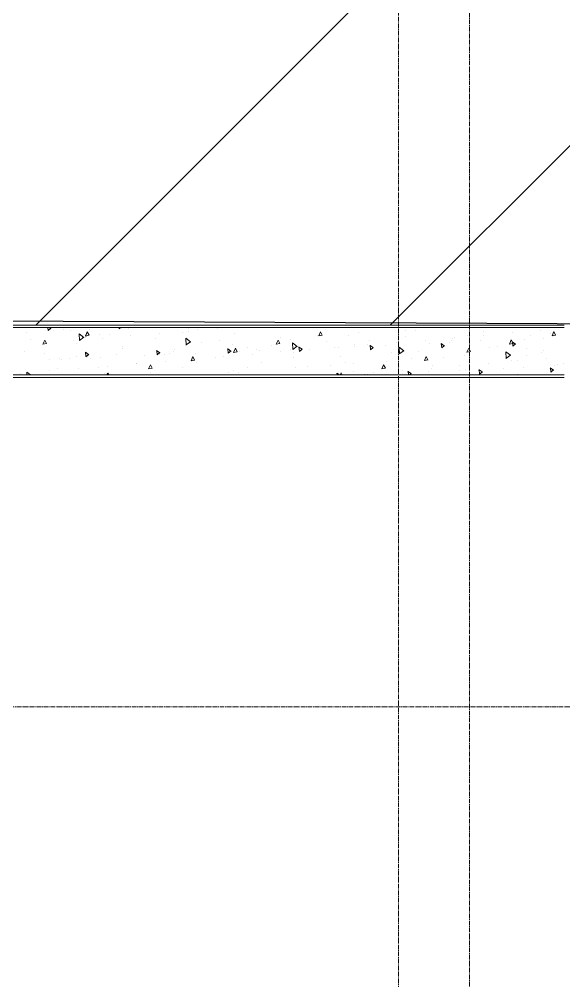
# Model space of a CAD drawing. Header units: millimetres. Extents: x 470010 to 1231400, y -134005 to 421770.
# Drawn here: x 810923 to 813220, y 142858 to 146914 of the extents above; entities that cross this region are included whole.
import ezdxf
from ezdxf.enums import TextEntityAlignment as Align

# ---------------------------------------------------------------- set-up
doc = ezdxf.new("R2010")
doc.units = ezdxf.units.MM
doc.linetypes.add('CENTER2', pattern=[28.575, 19.05, -3.175, 3.175, -3.175])
doc.layers.get('Defpoints').update_dxf_attribs({"color": 140})
for name, color, linetype, lineweight in [('АР_Стены ПЕНОблок', 52, 'Continuous', 20), ('АР_Тонкая', 254, 'Continuous', 5), ('АР_Штриховка', 8, 'Continuous', 0)]:
    doc.layers.add(name, color=color, linetype=linetype, lineweight=lineweight)
doc.layers.add('РД_Оси_100', color=7, linetype='Continuous', lineweight=0, true_color=0x525252)
doc.styles.add('style1', font='ARIALN.TTF')

# ---------------------------------------------------------------- blocks, each defined once
blk = doc.blocks.new('СОШ_2200_АР_ОСИ_М100_28.05.24')
at = {"layer": 'РД_Оси_100', "color": 251, "linetype": 'CENTER2', "true_color": 0x636466}
blk.add_line((-5954.958, 21300), (29555, 21300), dxfattribs=at)
for points in [[(5849.555, 139938.679), (6000, 139538.679), (6000, -6194.559)], [(6300, -6195.83), (6300, 139538.679), (6450, 139938.679)]]:
    blk.add_lwpolyline(points, dxfattribs=at)
blk = doc.blocks.new('A$C9108343f')
blk.add_lwpolyline([(160804.1, 248479.5), (162964.1, 248479.5), (162964.1, 249379.5), (167604.1, 249379.5), (167604.1, 249579.5), (186123.5, 249579.5), (186024.6, 244500.4), (148704.1, 244484.5), (148664.7, 245989.5), (140924.1, 246026), (140881.3, 249704.6), (148704.1, 249669.5), (148714.1, 259259.5)])
at = {"layer": 'АР_Стены ПЕНОблок', "color": 18, "linetype": 'Continuous', "lineweight": 20, "true_color": 0x000000}
for p, q in [((147504.1, 245979.5), (140924.1, 245979.5)), ((140924.1, 245779.5), (147504.1, 245779.5))]:
    blk.add_line(p, q, dxfattribs=at)
at = {"layer": 'АР_Тонкая', "color": 18, "linetype": 'Continuous', "lineweight": 0, "true_color": 0x000000}
for p, q in [((147504.1, 245989.5), (140924.1, 245989.5)), ((140924.1, 245979.5), (147504.1, 245979.5)), ((147504.1, 245779.5), (140924.1, 245779.5)), ((140924.1, 245769.5), (147504.1, 245769.5))]:
    blk.add_line(p, q, dxfattribs=at)
at = {"layer": 'АР_Штриховка', "color": 18, "linetype": 'Continuous', "lineweight": 0, "true_color": 0x000000}
for p, q in [((145233.9, 245958.3), (145233.9, 245958.3)), ((145326.1, 245967), (145325, 245979.5)), ((145326.1, 245967), (145337.8, 245976.8)), ((145326.4, 245971.7), (145326.4, 245971.7)), ((145337.3, 245976.1), (145332.4, 245979.5)), ((145349.1, 245965.6), (145349.1, 245965.6)), ((145390, 245973.1), (145390, 245973.1)), ((145420.4, 245966.4), (145420.4, 245966.4)), ((145477, 245938.2), (145458, 245953.3)), ((145458.7, 245924.9), (145458.1, 245953.4)), ((145484, 245944), (145491.7, 245961.5)), ((145484, 245944), (145499, 245946.9)), ((145499, 245946.9), (145491.8, 245961.4)), ((145502.9, 245970), (145502.9, 245970)), ((145545.1, 245950.5), (145545.1, 245950.5)), ((145584.5, 245951.4), (145584.5, 245951.4)), ((145626.2, 245974.4), (145625.8, 245979.5)), ((145626.2, 245974.4), (145632.3, 245979.5)), ((145634.3, 245975.8), (145634.3, 245975.8)), ((145663.5, 245978.9), (145663.8, 245979.5)), ((145663.5, 245978.9), (145666.8, 245979.5)), ((145675.6, 245944.5), (145675.6, 245944.5)), ((145797.7, 245954.8), (145797.7, 245954.8)), ((145895.2, 245958.4), (145895.2, 245958.4)), ((145916.7, 245977.1), (145916.7, 245977.1)), ((145919.4, 245964.6), (145919.4, 245964.6)), ((145957.2, 245972.2), (145957.2, 245972.2)), ((146041.5, 245974.9), (146041.5, 245974.9)), ((146111.1, 245955.3), (146111.1, 245955.3)), ((146462.9, 245944.9), (146462.9, 245944.9)), ((146468.1, 245944.6), (146475.9, 245962)), ((146468.2, 245944.5), (146483.1, 245947.4)), ((146483.1, 245947.4), (146475.9, 245961.9)), ((146591.7, 245947.7), (146591.7, 245947.7)), ((146637.7, 245959.3), (146637.7, 245959.3)), ((146647.7, 245979.5), (146647.7, 245979.5)), ((146647.7, 245979.4), (146648.2, 245979.5)), ((146832.8, 245942.1), (146832.8, 245942.1)), ((146835.4, 245967.8), (146835.4, 245967.8)), ((146875, 245966.6), (146875, 245966.6)), ((147093.7, 245945.4), (147093.7, 245945.4)), ((147161.9, 245946.7), (147161.9, 245946.7)), ((147164.4, 245963.3), (147164.4, 245963.3)), ((147284, 245957), (147284, 245957)), ((147359.4, 245946.1), (147359.4, 245946.1)), ((147405.7, 245966.8), (147405.7, 245966.8)), ((147443.9, 245953.4), (147443.9, 245953.4)), ((147452.3, 245945.1), (147460, 245962.5)), ((147452.3, 245945), (147467.3, 245947.9)), ((147467.3, 245947.9), (147460, 245962.4)), ((145252.8, 245930.2), (145252.8, 245930.2)), ((145304.5, 245909.2), (145312.2, 245926.6)), ((145304.5, 245909.1), (145319.5, 245912)), ((145310.1, 245914.7), (145310.1, 245914.7)), ((145319.5, 245912), (145312.2, 245926.5)), ((145431.8, 245924.5), (145431.8, 245924.5)), ((145447.6, 245911.1), (145447.6, 245911.1)), ((145458.4, 245925), (145476.8, 245938.5)), ((145483.1, 245936.7), (145483.1, 245936.7)), ((145553.9, 245934.8), (145553.9, 245934.8)), ((145638.6, 245901.5), (145638.6, 245901.5)), ((145779.5, 245934.2), (145779.5, 245934.2)), ((145926.9, 245919.3), (145907.9, 245934.4)), ((145908.6, 245905.9), (145908, 245934.5)), ((145908.3, 245906.1), (145926.7, 245919.6)), ((145974.3, 245915.1), (145974.3, 245915.1)), ((146050.7, 245923.2), (146050.7, 245923.2)), ((146104.1, 245907.7), (146104.1, 245907.7)), ((146269.4, 245902.1), (146269.4, 245902.1)), ((146288.6, 245909.7), (146296.4, 245927.1)), ((146288.6, 245909.6), (146303.6, 245912.5)), ((146303.6, 245912.5), (146296.4, 245927)), ((146306.1, 245938.1), (146306.1, 245938.1)), ((146347.9, 245927.7), (146347.9, 245927.7)), ((146376.8, 245900.4), (146357.8, 245915.4)), ((146358.5, 245887), (146357.9, 245915.6)), ((146500.9, 245919.1), (146500.9, 245919.1)), ((146619.6, 245910), (146619.6, 245910)), ((146674.3, 245906.6), (146674.3, 245906.6)), ((146681.6, 245923.7), (146681.6, 245923.7)), ((146697.8, 245895.5), (146684.5, 245904.6)), ((146686.6, 245886.4), (146684.9, 245905.3)), ((146748.8, 245905.5), (146748.8, 245905.5)), ((146796.4, 245916.9), (146796.4, 245916.9)), ((146918.1, 245926.7), (146918.1, 245926.7)), ((146935.4, 245913.7), (146935.4, 245913.7)), ((146997.9, 245902.8), (146984.6, 245912)), ((146986.7, 245893.7), (146985, 245912.7)), ((146986.7, 245893.7), (146998.4, 245903.5)), ((147017.8, 245917.3), (147017.8, 245917.3)), ((147027.5, 245923), (147027.5, 245923)), ((147031.8, 245931.7), (147031.8, 245931.7)), ((147040.2, 245937), (147040.2, 245937)), ((147149.3, 245923), (147149.3, 245923)), ((147222, 245901.3), (147222, 245901.3)), ((147272.8, 245910.2), (147280.5, 245927.6)), ((147272.8, 245910.1), (147287.7, 245913)), ((147287.7, 245913), (147280.5, 245927.5)), ((147298, 245910.2), (147284.7, 245919.4)), ((147286.8, 245901.1), (147285.2, 245920.1)), ((147286.8, 245901.1), (147298.5, 245910.9)), ((147335.8, 245931.1), (147335.8, 245931.1)), ((147418.3, 245934.7), (147418.3, 245934.7)), ((145226.4, 245879.8), (145226.4, 245879.8)), ((145310.5, 245868.2), (145310.5, 245868.2)), ((145497.3, 245866), (145484, 245875.1)), ((145486.1, 245856.9), (145484.5, 245875.8)), ((145486.1, 245856.8), (145497.8, 245866.6)), ((145616.5, 245867.6), (145616.5, 245867.6)), ((145642.1, 245889.4), (145642.1, 245889.4)), ((145734.1, 245861.2), (145734.1, 245861.2)), ((145797.5, 245873.3), (145784.1, 245882.5)), ((145786.2, 245864.2), (145784.6, 245883.2)), ((145786.3, 245864.2), (145797.9, 245874)), ((145795.3, 245866.6), (145795.3, 245866.6)), ((145816.5, 245864.8), (145816.5, 245864.8)), ((145837.1, 245872.2), (145837.1, 245872.2)), ((145857.3, 245880.4), (145857.3, 245880.4)), ((145860.3, 245887.6), (145860.3, 245887.6)), ((145948, 245870.5), (145948, 245870.5)), ((146097.6, 245880.7), (146084.2, 245889.9)), ((146086.4, 245871.6), (146084.7, 245890.6)), ((146086.4, 245871.6), (146098, 245881.4)), ((146109.1, 245874.8), (146116.8, 245892.2)), ((146109.1, 245874.7), (146124.1, 245877.6)), ((146124.1, 245877.6), (146116.9, 245892.1)), ((146134.5, 245878.7), (146134.5, 245878.7)), ((146168.7, 245893.4), (146168.7, 245893.4)), ((146186.7, 245866.5), (146186.7, 245866.5)), ((146207.5, 245888.3), (146207.5, 245888.3)), ((146217, 245882.3), (146217, 245882.3)), ((146308.8, 245876.8), (146308.8, 245876.8)), ((146348.4, 245888), (146348.4, 245888)), ((146358.2, 245887.1), (146376.6, 245900.6)), ((146363.7, 245876.2), (146363.7, 245876.2)), ((146397.7, 245888.1), (146384.3, 245897.3)), ((146386.5, 245879), (146384.8, 245898)), ((146386.5, 245879), (146398.2, 245888.8)), ((146430.5, 245886.6), (146430.5, 245886.6)), ((146534.9, 245896.2), (146534.9, 245896.2)), ((146552.6, 245896.9), (146552.6, 245896.9)), ((146617.4, 245899.8), (146617.4, 245899.8)), ((146686.6, 245886.3), (146698.3, 245896.1)), ((146695.3, 245897.3), (146695.3, 245897.3)), ((146775.1, 245874.8), (146775.1, 245874.8)), ((146826.7, 245881.5), (146807.7, 245896.5)), ((146808.4, 245868.1), (146807.8, 245896.7)), ((146808.1, 245868.2), (146826.5, 245881.7)), ((146890.4, 245880.1), (146890.4, 245880.1)), ((147085.1, 245861), (147085.1, 245861)), ((147093.2, 245875.3), (147101, 245892.7)), ((147093.3, 245875.2), (147108.2, 245878.2)), ((147108.2, 245878.1), (147101, 245892.6)), ((147102.8, 245869.8), (147102.8, 245869.8)), ((147187.2, 245896.5), (147187.2, 245896.5)), ((147276.6, 245862.5), (147257.6, 245877.6)), ((147258.3, 245849.2), (147257.7, 245877.8)), ((147258, 245849.3), (147276.4, 245862.8)), ((147344, 245861.6), (147344, 245861.6)), ((147346.6, 245889.8), (147346.6, 245889.8)), ((147406, 245875.3), (147406, 245875.3)), ((147417, 245884.1), (147417, 245884.1)), ((145333.6, 245843.7), (145333.6, 245843.7)), ((145372.7, 245847.5), (145372.7, 245847.5)), ((145383.2, 245844.9), (145383.2, 245844.9)), ((145416.1, 245847.3), (145416.1, 245847.3)), ((145445.1, 245858.7), (145445.1, 245858.7)), ((145505.2, 245849.2), (145505.2, 245849.2)), ((145547.6, 245853.1), (145547.6, 245853.1)), ((145699.2, 245826.4), (145699.2, 245826.4)), ((145699.7, 245827.4), (145699.7, 245827.4)), ((145750.1, 245805), (145757.8, 245822.4)), ((145765, 245807.8), (145757.8, 245822.3)), ((145821.3, 245836.7), (145821.3, 245836.7)), ((145929.6, 245839.9), (145937.3, 245857.3)), ((145929.6, 245839.8), (145944.6, 245842.7)), ((145944.6, 245842.7), (145937.3, 245857.2)), ((145943, 245846.5), (145943, 245846.5)), ((145950.8, 245831.4), (145950.8, 245831.4)), ((146031.9, 245853.1), (146031.9, 245853.1)), ((146065, 245856.8), (146065, 245856.8)), ((146226.3, 245831.4), (146226.3, 245831.4)), ((146362.9, 245853.1), (146362.9, 245853.1)), ((146558.5, 245857.1), (146558.5, 245857.1)), ((146581.7, 245831.9), (146581.7, 245831.9)), ((146615.2, 245829.7), (146615.2, 245829.7)), ((146734.2, 245805.5), (146741.9, 245822.9)), ((146749.2, 245808.4), (146742, 245822.9)), ((146752.9, 245835.4), (146752.9, 245835.4)), ((146859, 245849.7), (146859, 245849.7)), ((146913.7, 245840.4), (146921.5, 245857.8)), ((146913.7, 245840.4), (146928.7, 245843.3)), ((146928.7, 245843.3), (146921.5, 245857.7)), ((146931.8, 245839.9), (146931.8, 245839.9)), ((146993.8, 245853.6), (146993.8, 245853.6)), ((147185.5, 245828.6), (147185.5, 245828.6)), ((147279.6, 245839.3), (147279.6, 245839.3)), ((147307.6, 245838.9), (147307.6, 245838.9)), ((147429.3, 245848.7), (147429.3, 245848.7)), ((147474.6, 245822.1), (147474.6, 245822.1)), ((147499.5, 245826.4), (147499.5, 245826.4)), ((145211.6, 245786.3), (145211.6, 245786.3)), ((145251.5, 245779.5), (145236.6, 245791.3)), ((145236.9, 245779.5), (145236.7, 245791.5)), ((145333.7, 245796.6), (145333.7, 245796.6)), ((145368.1, 245806.3), (145368.1, 245806.3)), ((145455.4, 245806.4), (145455.4, 245806.4)), ((145538.6, 245809.7), (145538.6, 245809.7)), ((145562.8, 245787.2), (145562.8, 245787.2)), ((145574.7, 245779.5), (145578.3, 245787.5)), ((145577.5, 245816.7), (145577.5, 245816.7)), ((145582.2, 245779.5), (145578.3, 245787.4)), ((145750.1, 245804.9), (145765, 245807.8)), ((145757.4, 245788.5), (145757.4, 245788.5)), ((145894.7, 245810.2), (145894.7, 245810.2)), ((146089.5, 245791.1), (146089.5, 245791.1)), ((146107.5, 245796.5), (146107.5, 245796.5)), ((146127.7, 245789.6), (146127.7, 245789.6)), ((146169.5, 245810.2), (146169.5, 245810.2)), ((146244.6, 245779.5), (146244.3, 245779.7)), ((146244.8, 245779.5), (146244.7, 245780.4)), ((146371.5, 245809.6), (146371.5, 245809.6)), ((146421.3, 245814.2), (146421.3, 245814.2)), ((146519.7, 245818.2), (146519.7, 245818.2)), ((146555.4, 245779.5), (146544.4, 245787.1)), ((146545.6, 245779.5), (146544.8, 245787.8)), ((146558.6, 245779.5), (146562.4, 245788)), ((146566.7, 245779.5), (146562.4, 245788)), ((146616.1, 245795.1), (146616.1, 245795.1)), ((146662.1, 245782.8), (146662.1, 245782.8)), ((146675.2, 245783), (146675.2, 245783)), ((146697.9, 245788.5), (146697.9, 245788.5)), ((146734.2, 245805.5), (146749.2, 245808.4)), ((146820, 245798.8), (146820, 245798.8)), ((146857.8, 245785.3), (146844.5, 245794.5)), ((146846.3, 245779.5), (146844.9, 245795.2)), ((146848.6, 245790.9), (146848.6, 245790.9)), ((146850.6, 245779.5), (146858.3, 245786)), ((146931.1, 245794.5), (146931.1, 245794.5)), ((146941.7, 245808.6), (146941.7, 245808.6)), ((146948, 245818.2), (146948, 245818.2)), ((147062.5, 245800.3), (147062.5, 245800.3)), ((147063.8, 245818.9), (147063.8, 245818.9)), ((147087.3, 245804.7), (147087.3, 245804.7)), ((147142.7, 245799.1), (147142.7, 245799.1)), ((147157.9, 245792.7), (147144.6, 245801.8)), ((147146.7, 245783.6), (147145.1, 245802.5)), ((147146.7, 245783.5), (147158.4, 245793.3)), ((147249, 245808.4), (147249, 245808.4)), ((147306, 245783.5), (147306, 245783.5)), ((147331.5, 245812), (147331.5, 245812)), ((147458, 245800), (147444.7, 245809.2)), ((147446.8, 245790.9), (147445.2, 245809.9)), ((147446.8, 245790.9), (147458.5, 245800.7)), ((147462.9, 245817.8), (147462.9, 245817.8))]:
    blk.add_line(p, q, dxfattribs=at)
at = {"layer": 'РД_Оси_100'}
blk.add_blockref('СОШ_2200_АР_ОСИ_М100_28.05.24', (140804.1, 223079.5), dxfattribs=at)
at = {"layer": 'Defpoints', "color": 18, "true_color": 0x000000, "style": 'style1'}
for p in [(143949.3, 316089.1), (143975, 281639.5), (143890.4, 273244.7), (143840, 264276.8), (143967.8, 254892.4), (12252, 104178.1), (12382.6, 96023.1)]:
    blk.add_attdef('АР-ПОМЕЩЕНИЕ:НАИМЕНОВАНИЕ', text='', height=100, dxfattribs=at).set_placement(p, align=Align.MIDDLE)
at = {"layer": 'Defpoints', "color": 18, "true_color": 0x000000, "style": 'style1', "flags": 8}
for p in [(143951.3, 279099.1), (143848.3, 269251.1), (143875.3, 260094.2), (144049.7, 250824.7), (163419.3, 238153.4), (155897.5, 237966), (183037.2, 237966), (143342.9, 237876.2)]:
    blk.add_attdef('АР-ПОМЕЩЕНИЕ:НАИМЕНОВАНИЕ', text='', height=100, dxfattribs=at).set_placement(p, align=Align.MIDDLE)

msp = doc.modelspace()

# ---------------------------------------------------------------- hatches: boundary and pattern name
h = msp.add_hatch()
h.set_pattern_fill('ANSI31', color=3, scale=333)
h.paths.add_polyline_path([(817822.706, 156413.251), (817822.706, 156633.251), (818712.706, 156633.251), (818712.706, 157213.251), (818712.706, 158463.251), (818712.706, 158793.251), (818142.704, 158793.251), (818142.704, 158993.251), (818142.704, 159018.251), (818142.708, 160493.251), (818142.709, 160913.252), (818142.71, 161403.25), (817492.706, 161403.25), (815492.706, 161403.25), (815152.698, 161403.25), (815152.705, 158893.25), (814432.706, 158893.25), (814432.706, 158113.25), (814432.706, 157813.251), (814432.706, 154913.25), (814432.706, 154413.251), (814432.706, 153513.25), (814432.706, 149823.25), (814432.706, 149520.89), (814422.706, 149510.89), (814422.706, 149303.25), (813222.703, 149303.25), (813222.703, 149523.25), (807026.355, 149523.251), (806792.706, 149289.602), (806792.706, 149514.108), (806642.706, 149364.108), (806642.706, 149303.251), (806642.706, 148813.25), (806638.097, 146163.251), (806642.706, 146163.251), (806642.706, 145623.251), (806792.706, 145623.251), (813222.706, 145623.251), (813222.706, 145903.251), (814423.268, 145903.251), (814423.268, 145582.591), (814422.706, 145582.028), (814422.706, 145403.251), (814422.706, 144123.251), (815822.706, 144123.251), (818721.706, 144123.251), (818722.706, 144123.251), (819622.706, 144123.251), (823122.706, 144123.251), (824322.706, 144123.251), (825522.706, 144123.251), (826422.706, 144123.251), (827422.706, 144123.251), (830322.706, 144123.251), (832443.315, 144123.251), (832443.315, 144413.251), (833322.706, 144413.251), (834245.277, 144413.251), (834222.706, 144390.68), (834222.706, 144123.251), (835122.706, 144123.251), (838022.706, 144123.251), (844022.706, 144123.251), (846922.706, 144123.251), (851466.776, 144123.251), (851472.706, 144129.18), (851472.706, 144563.251), (851762.706, 144563.251), (851762.706, 146914.25), (851762.706, 148713.251), (851472.706, 148713.251), (850377.706, 148713.251), (850377.706, 149213.251), (849177.706, 149213.251), (849177.706, 148713.251), (848277.706, 148713.251), (848277.706, 149213.251), (847077.706, 149213.251), (847077.706, 148713.251), (846177.706, 148713.251), (846177.706, 149213.251), (842877.706, 149213.251), (842877.706, 148713.251), (841977.706, 148713.251), (841977.706, 149213.251), (840777.706, 149213.251), (840777.706, 148713.251), (839877.706, 148713.251), (839877.706, 149213.251), (838677.706, 149213.251), (838677.706, 148713.251), (837777.706, 148713.251), (837777.706, 149213.251), (834477.706, 149213.251), (834477.706, 148713.251), (834222.706, 148713.251), (833322.706, 148713.251), (833322.706, 149213.251), (826722.706, 149213.251), (826722.706, 148993.251), (826872.706, 148993.251), (826872.706, 148843.251), (826664.184, 148843.251), (826522.706, 148701.772), (826522.706, 148233.25), (826524.424, 148233.25), (826524.424, 148113.25), (824942.706, 148113.251), (824822.706, 148113.251), (819922.706, 148113.251), (817822.706, 148113.251), (817822.706, 148313.251), (817822.706, 150513.251), (817822.706, 150713.251), (817822.706, 152013.251)])
h.paths.add_polyline_path([(816578.934, 147228.245), (816578.934, 146828.245), (815578.934, 146828.245), (815578.934, 147228.245)], flags=16)
h.paths.add_polyline_path([(828437.705, 148234.002), (827887.705, 148233.761), (827887.758, 148113.761), (828437.758, 148114.002)], flags=0)
h.paths.add_polyline_path([(826922.706, 149014.057), (827042.706, 149014.057), (827042.706, 148233.391), (827067.653, 148233.402), (827642.706, 148233.654), (827742.706, 148233.697), (827742.706, 149014.057), (827862.706, 149014.057), (827862.706, 148233.75), (828462.705, 148234.013), (828562.706, 148234.057), (828562.706, 149013.251), (828682.706, 149013.251), (828682.706, 148114.109), (828462.759, 148114.013), (828462.758, 148114.013), (827862.758, 148113.75), (827862.706, 148113.75), (827642.758, 148113.654), (827042.759, 148113.391), (827042.706, 148113.391), (826722.759, 148113.25), (826722.706, 148233.25), (826922.706, 148233.338)], flags=16)
h.paths.add_polyline_path([(827642.653, 148233.654), (827642.706, 148233.654), (827642.758, 148113.654), (827617.706, 148113.643), (827617.653, 148233.643)], flags=0)
h.paths.add_polyline_path([(818060.384, 156364.651), (818446.674, 156364.651), (818446.674, 156665.265), (818060.384, 156665.265)], flags=25)

# ---------------------------------------------------------------- linework, layer by layer
msp.add_lwpolyline([(826522.706, 148113.25), (828682.706, 148113.25), (828682.706, 149013.251), (833322.706, 149013.251), (833322.706, 149213.251), (851842.142, 149213.251), (851743.238, 144134.142), (814422.706, 144118.251), (814383.268, 145623.251), (806642.706, 145659.752), (806599.923, 149338.31), (814422.706, 149303.25), (814432.706, 158893.25)])
at = {"layer": 'АР_Стены ПЕНОблок', "color": 18, "linetype": 'Continuous', "lineweight": 20, "true_color": 0x000000}
for p, q in [((813222.706, 145613.251), (806642.706, 145613.251)), ((806642.706, 145413.251), (813222.706, 145413.251))]:
    msp.add_line(p, q, dxfattribs=at)
at = {"layer": 'АР_Тонкая', "color": 18, "linetype": 'Continuous', "lineweight": 0, "true_color": 0x000000}
for p, q in [((813222.706, 145623.251), (806642.706, 145623.251)), ((806642.706, 145613.251), (813222.706, 145613.251)), ((813222.706, 145413.251), (806642.706, 145413.251)), ((806642.706, 145403.251), (813222.706, 145403.251))]:
    msp.add_line(p, q, dxfattribs=at)
at = {"layer": 'АР_Штриховка', "color": 18, "linetype": 'Continuous', "lineweight": 0, "true_color": 0x000000}
for p, q in [((811044.729, 145600.785), (811043.639, 145613.251)), ((811044.736, 145600.777), (811056.41, 145610.573)), ((811055.939, 145609.887), (811051.054, 145613.251)), ((811195.619, 145571.975), (811176.578, 145587.047)), ((811177.286, 145558.627), (811176.696, 145587.196)), ((811202.609, 145577.808), (811210.357, 145595.211)), ((811217.586, 145580.628), (811210.375, 145595.123)), ((811344.842, 145608.161), (811344.397, 145613.251)), ((811344.849, 145608.154), (811350.923, 145613.251)), ((811382.129, 145612.703), (811382.373, 145613.251)), ((811382.16, 145612.621), (811385.4, 145613.251)), ((812186.749, 145578.342), (812194.497, 145595.745)), ((812201.726, 145581.163), (812194.514, 145595.658)), ((812366.269, 145613.237), (812366.275, 145613.251)), ((812366.3, 145613.155), (812366.79, 145613.251)), ((813170.889, 145578.877), (813178.637, 145596.28)), ((813185.866, 145581.697), (813178.654, 145596.192)), ((811023.089, 145542.913), (811030.837, 145560.316)), ((811023.12, 145542.83), (811038.08, 145545.738)), ((811038.066, 145545.733), (811030.855, 145560.228)), ((811176.979, 145558.738), (811195.43, 145572.234)), ((811202.64, 145577.726), (811217.6, 145580.633)), ((811645.526, 145553.054), (811626.485, 145568.127)), ((811627.194, 145539.707), (811626.603, 145568.276)), ((811626.885, 145539.818), (811645.336, 145553.314)), ((812007.229, 145543.447), (812014.977, 145560.85)), ((812007.26, 145543.365), (812022.22, 145546.273)), ((812022.206, 145546.267), (812014.994, 145560.763)), ((812095.433, 145534.134), (812076.392, 145549.207)), ((812077.101, 145520.787), (812076.51, 145549.356)), ((812186.78, 145578.26), (812201.74, 145581.168)), ((812716.519, 145536.589), (812703.184, 145545.77)), ((812705.313, 145527.491), (812703.653, 145546.469)), ((812991.369, 145543.981), (812999.117, 145561.384)), ((812991.399, 145543.9), (813006.359, 145546.807)), ((813006.346, 145546.802), (812999.134, 145561.297)), ((813016.631, 145543.964), (813003.297, 145553.146)), ((813005.426, 145534.868), (813003.766, 145553.845)), ((813170.919, 145578.795), (813185.879, 145581.703)), ((811215.957, 145499.71), (811202.622, 145508.891)), ((811204.748, 145490.608), (811203.087, 145509.586)), ((811516.069, 145507.086), (811502.734, 145516.267)), ((811504.861, 145497.985), (811503.2, 145516.962)), ((811504.867, 145497.977), (811516.542, 145507.773)), ((811816.182, 145514.461), (811802.847, 145523.643)), ((811804.974, 145505.361), (811803.314, 145524.339)), ((811804.981, 145505.353), (811816.655, 145515.15)), ((811827.709, 145508.552), (811835.457, 145525.955)), ((811827.74, 145508.47), (811842.7, 145511.378)), ((811842.686, 145511.372), (811835.474, 145525.867)), ((812076.792, 145520.898), (812095.243, 145534.395)), ((812116.294, 145521.837), (812102.959, 145531.019)), ((812105.087, 145512.738), (812103.427, 145531.716)), ((812105.094, 145512.73), (812116.768, 145522.526)), ((812416.407, 145529.213), (812403.072, 145538.394)), ((812405.2, 145520.115), (812403.54, 145539.092)), ((812405.207, 145520.107), (812416.881, 145529.903)), ((812545.34, 145515.214), (812526.299, 145530.287)), ((812527.008, 145501.868), (812526.417, 145530.436)), ((812526.698, 145501.979), (812545.149, 145515.475)), ((812705.32, 145527.483), (812716.994, 145537.279)), ((812811.849, 145509.086), (812819.597, 145526.489)), ((812811.879, 145509.004), (812826.839, 145511.912)), ((812826.826, 145511.907), (812819.614, 145526.402)), ((812995.247, 145496.294), (812976.205, 145511.366)), ((812976.915, 145482.948), (812976.324, 145511.516)), ((813005.433, 145534.86), (813017.107, 145544.656)), ((811204.754, 145490.6), (811216.429, 145500.396)), ((811648.189, 145473.657), (811655.937, 145491.06)), ((811648.22, 145473.575), (811663.18, 145476.483)), ((811663.166, 145476.477), (811655.955, 145490.972)), ((812632.329, 145474.191), (812640.077, 145491.594)), ((812632.359, 145474.109), (812647.319, 145477.017)), ((812647.306, 145477.012), (812640.094, 145491.507)), ((812976.605, 145483.059), (812995.055, 145496.555)), ((810970.13, 145413.251), (810955.168, 145425.094)), ((810955.534, 145413.251), (810955.286, 145425.243)), ((811468.669, 145438.762), (811476.417, 145456.165)), ((811468.7, 145438.68), (811483.66, 145441.587)), ((811483.646, 145441.582), (811476.435, 145456.077)), ((812452.809, 145439.296), (812460.557, 145456.699)), ((812452.839, 145439.214), (812467.799, 145442.122)), ((812467.786, 145442.117), (812460.574, 145456.612)), ((812576.425, 145419.036), (812563.09, 145428.217)), ((812564.929, 145413.251), (812563.558, 145428.915)), ((812876.537, 145426.411), (812863.202, 145435.593)), ((812865.332, 145417.315), (812863.671, 145436.292)), ((812865.338, 145417.307), (812877.013, 145427.103)), ((813176.65, 145433.787), (813163.315, 145442.969)), ((813165.445, 145424.691), (813163.784, 145443.669)), ((813165.451, 145424.683), (813177.126, 145434.479)), ((811293.327, 145413.251), (811296.897, 145421.269)), ((811300.861, 145413.251), (811296.915, 145421.182)), ((811963.177, 145413.251), (811962.865, 145413.466)), ((811963.412, 145413.251), (811963.332, 145414.162)), ((812274.002, 145413.251), (812262.977, 145420.841)), ((812264.17, 145413.251), (812263.445, 145421.539)), ((812277.229, 145413.251), (812281.037, 145421.804)), ((812285.266, 145413.251), (812281.054, 145421.717)), ((812569.182, 145413.251), (812576.9, 145419.726))]:
    msp.add_line(p, q, dxfattribs=at)

# ---------------------------------------------------------------- block references
msp.add_blockref('A$C9108343f', (665718.612, -100366.242))
at = {"layer": 'РД_Оси_100'}
msp.add_blockref('СОШ_2200_АР_ОСИ_М100_28.05.24', (806522.706, 122713.251), dxfattribs=at)

doc.saveas('drawing.dxf')
